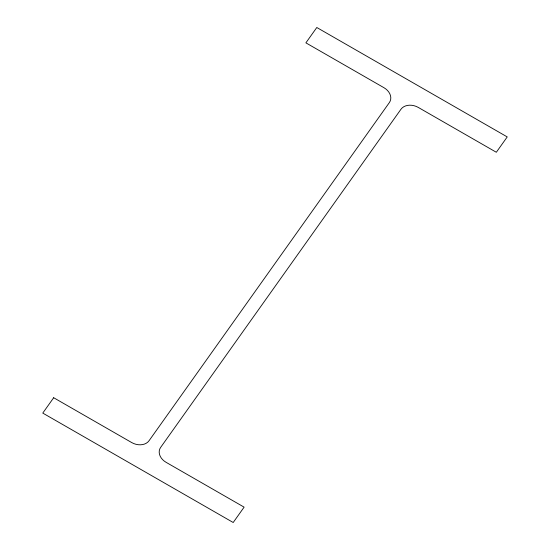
<?xml version="1.0" encoding="UTF-8"?>
<svg xmlns="http://www.w3.org/2000/svg" width="550" height="550" viewBox="0 0 550 550"><rect width="100%" height="100%" fill="white"/><g stroke="black" fill="none" stroke-linecap="round" stroke-linejoin="round"><path stroke-width="0.82" d="M53.68 397.732L42.769 413.084L233.2 522.5L244.111 507.148L166.114 462.337A13.255 10.154 21.8 0 1 160.648 447.404L400.957 109.264A13.255 10.154 21.8 0 1 418.323 107.449L496.32 152.267L507.231 136.916L316.8 27.5L305.889 42.852L383.886 87.663A13.255 10.154 21.8 0 1 389.352 102.596L149.043 440.736A13.255 10.154 21.8 0 1 131.677 442.551L53.68 397.732"/></g></svg>
